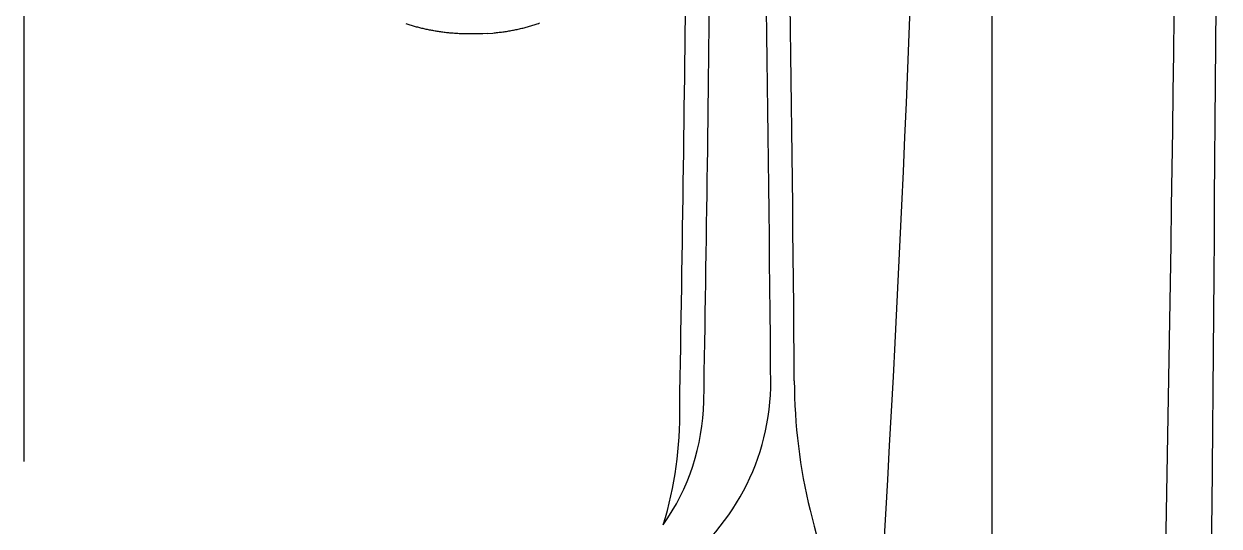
# Model space of a CAD drawing. Extents: x 649 to 723, y 631 to 778.
# Drawn here: x 707.83 to 723.2, y 671.61 to 678.06 of the extents above; entities that cross this region are included whole.
import ezdxf

# ---------------------------------------------------------------- set-up
doc = ezdxf.new("R2010")
doc.units = 0
doc.header["$MEASUREMENT"] = 0
doc.layers.add('1', color=4, linetype='Continuous')
doc.layers.add('204', color=7, linetype='Continuous')

# ---------------------------------------------------------------- blocks, each defined once
blk = doc.blocks.new('2010PRODIGY')
at = {"layer": '1', "color": 3}
blk.add_line((71.26, 74.881), (71.26, 12.056), dxfattribs=at)
at = {"layer": '1'}
blk.add_line((58.818, 48.242), (58.818, 24.976), dxfattribs=at)
for centre, radius, start, end in [((-1912.464, 43.471), 1986.647, 359.094105, 0.91686), ((-257.093, 43.469), 327.551, 354.94783, 4.81927)]:
    blk.add_arc(centre, radius, start, end, dxfattribs=at)
at = {"layer": '1', "color": 3}
for centre, radius, start, end in [((-959.461, 43.468), 1033.145, 358.25791, 1.74209), ((-792.304, 18.725), 860.754, 0.479157, 1.85944), ((-717.566, 20.059), 786.31, 0.433716, 1.937166), ((-638.668, 38.463), 706.032, 358.961922, 359.461977), ((-649.717, 38.555), 717.389, 358.976851, 359.463157), ((75.827, 26.033), 7.106, 180.1828, 207.2458), ((65.423, 26.007), 2.997, 302.1415, 358.3958), ((64.718, 25.804), 2.84, 324.718, 358.8235), ((62.505, 25.568), 4.744, 342.778, 1.2627)]:
    blk.add_arc(centre, radius, start, end, dxfattribs=at)
at = {"layer": '204', "color": 3, "linetype": 'Continuous'}
for points in [[(64.78, 30.476), (64.718, 30.472, -0.004762), (64.655, 30.47, -0.004843), (64.594, 30.469, -0.004934), (64.532, 30.469, -0.005031), (64.472, 30.47, -0.005128), (64.412, 30.472, -0.005219), (64.352, 30.476, -0.005311), (64.293, 30.481, -0.005399), (64.234, 30.487, -0.005489), (64.176, 30.495, -0.005574), (64.118, 30.504, -0.005655), (64.061, 30.514, -0.005733), (64.005, 30.525, -0.005806), (63.949, 30.538, -0.005872), (63.894, 30.551, -0.00594), (63.839, 30.566, -0.005995), (63.785, 30.583, -0.006047), (63.732, 30.6, -0.006093)], [(64.78, 30.476), (64.846, 30.481, 0.00555), (64.911, 30.488, 0.005708), (64.974, 30.496, 0.005887), (65.037, 30.505, 0.00607), (65.098, 30.516, 0.006251), (65.159, 30.528, 0.006421), (65.218, 30.542, 0.006591), (65.276, 30.556, 0.006749), (65.333, 30.573, 0.006903), (65.39, 30.591, 0.007043), (65.445, 30.61, 0.007175)]]:
    blk.add_lwpolyline(points, format="xyb", dxfattribs=at)

msp = doc.modelspace()

# ---------------------------------------------------------------- block references
at = {"layer": '1'}
msp.add_blockref('2010PRODIGY', (649.013, 647.46), dxfattribs=at)

doc.saveas('drawing.dxf')
